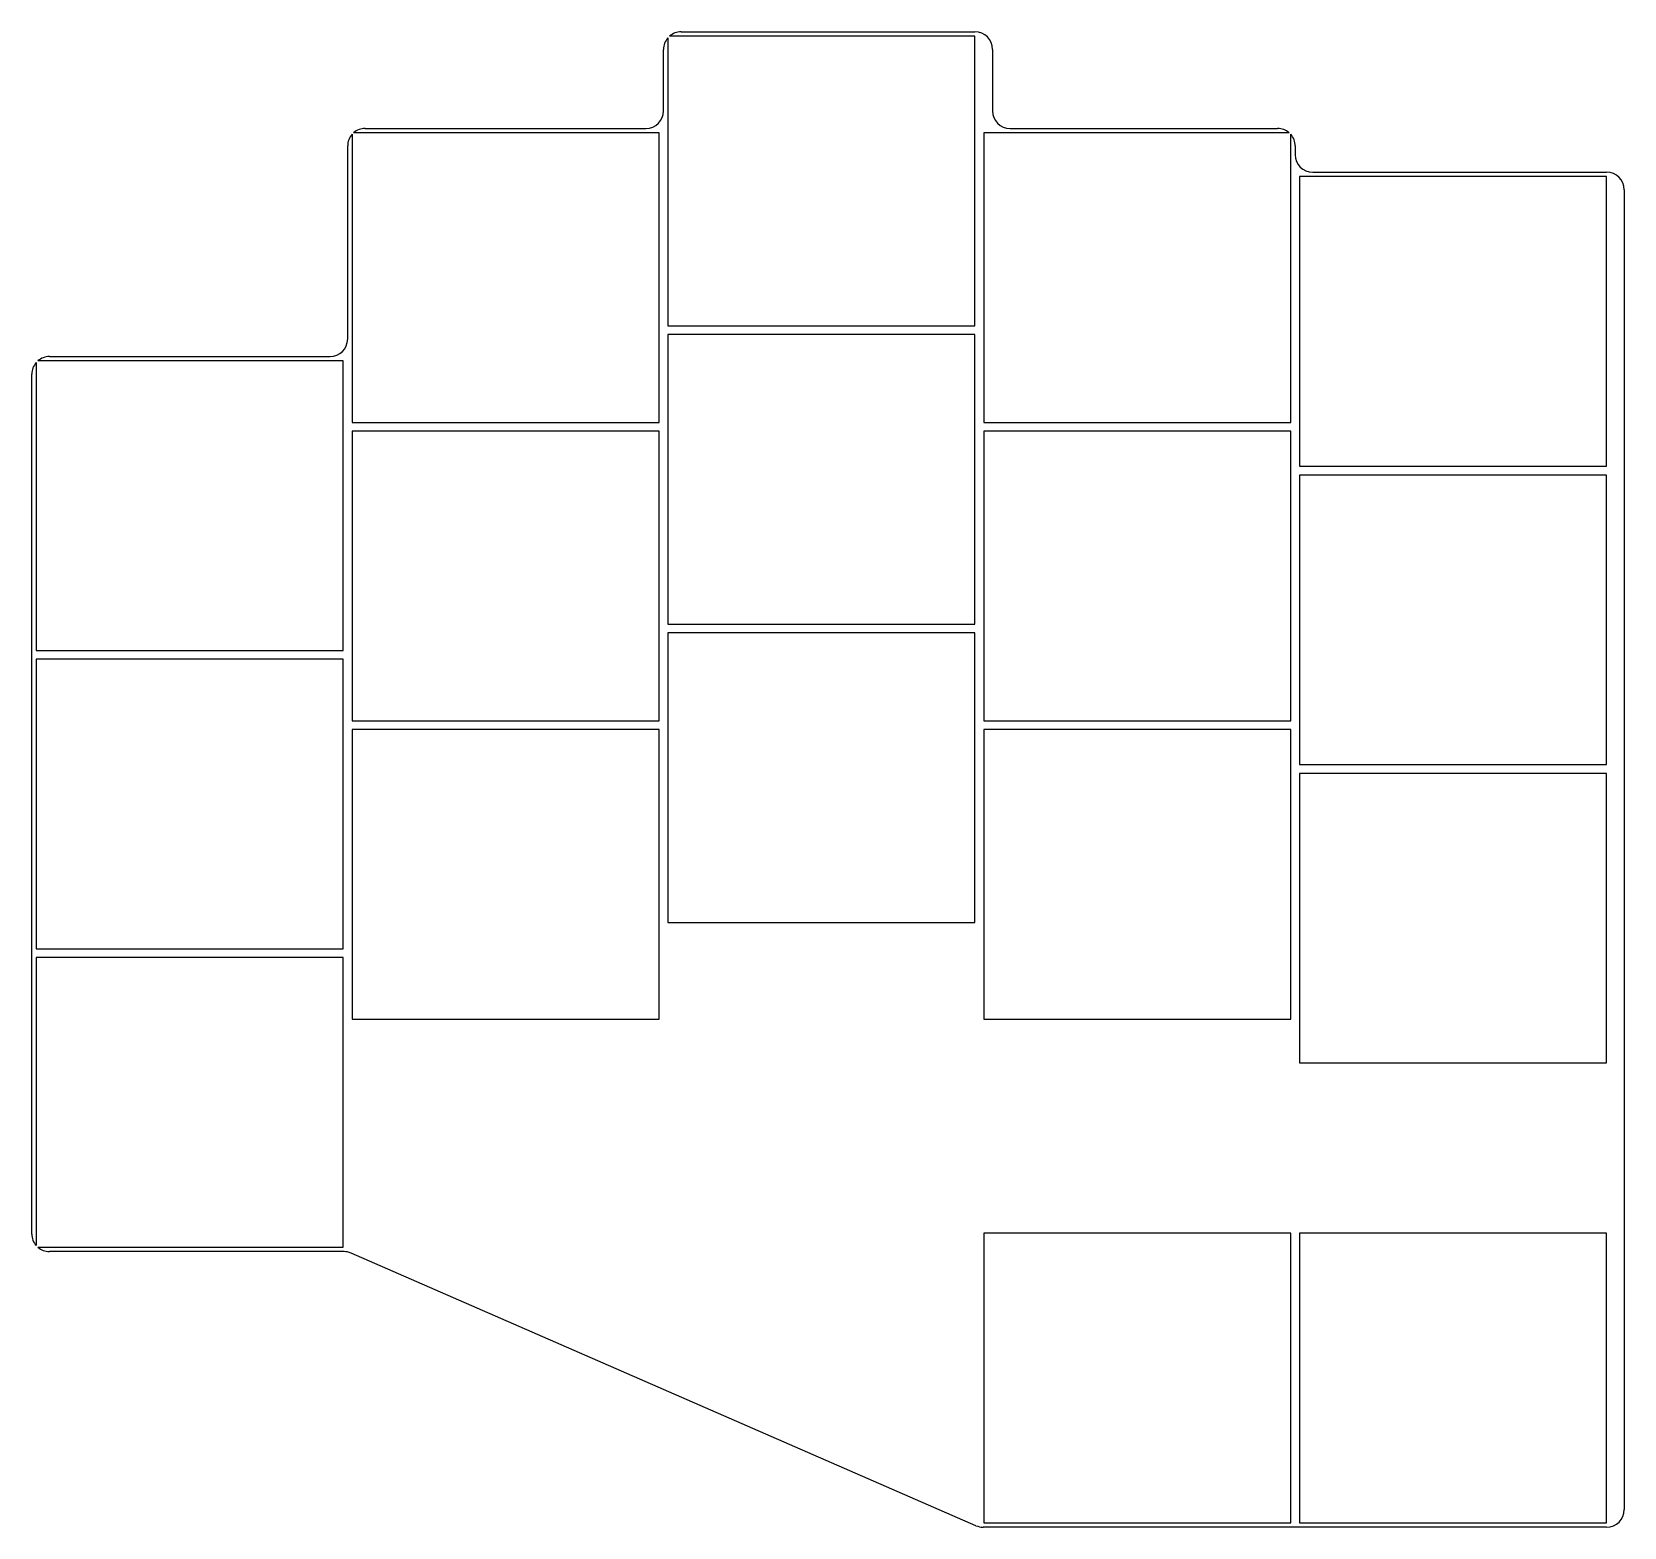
# Model space of a CAD drawing. Header units: millimetres. Extents: x 116 to 206.8, y -174.2 to -89.
import ezdxf

# ---------------------------------------------------------------- set-up
doc = ezdxf.new("R2010")
doc.units = ezdxf.units.MM

msp = doc.modelspace()

# ---------------------------------------------------------------- linework, layer by layer
for p, q in [((152.25, -89.339), (152.25, -105.75)), ((169.75, -89.25), (152.339, -89.25)), ((153, -89), (169.75, -89)), ((169.75, -105.75), (169.75, -89.25)), ((152, -93.5), (152, -90)), ((170.75, -90), (170.75, -93.5)), ((134.25, -94.839), (134.25, -111.25)), ((151.75, -94.75), (134.339, -94.75)), ((135, -94.5), (151, -94.5)), ((151.75, -111.25), (151.75, -94.75)), ((187.661, -94.75), (170.25, -94.75)), ((170.25, -94.75), (170.25, -111.25)), ((171.75, -94.5), (187, -94.5)), ((187.75, -111.25), (187.75, -94.839)), ((134, -106.5), (134, -95.5)), ((188, -95.5), (188, -96)), ((189, -97), (205.75, -97)), ((205.75, -97.25), (188.25, -97.25)), ((188.25, -97.25), (188.25, -113.75)), ((205.75, -113.75), (205.75, -97.25)), ((206.75, -98), (206.75, -173.2)), ((152.25, -105.75), (169.75, -105.75)), ((169.75, -106.25), (152.25, -106.25)), ((152.25, -106.25), (152.25, -122.75)), ((169.75, -122.75), (169.75, -106.25)), ((116.25, -107.839), (116.25, -124.25)), ((133.75, -107.75), (116.339, -107.75)), ((117, -107.5), (133, -107.5)), ((133.75, -124.25), (133.75, -107.75)), ((116, -157.5), (116, -108.5)), ((134.25, -111.25), (151.75, -111.25)), ((170.25, -111.25), (187.75, -111.25)), ((151.75, -111.75), (134.25, -111.75)), ((134.25, -111.75), (134.25, -128.25)), ((151.75, -128.25), (151.75, -111.75)), ((187.75, -111.75), (170.25, -111.75)), ((170.25, -111.75), (170.25, -128.25)), ((187.75, -128.25), (187.75, -111.75)), ((188.25, -113.75), (205.75, -113.75)), ((205.75, -114.25), (188.25, -114.25)), ((188.25, -114.25), (188.25, -130.75)), ((205.75, -130.75), (205.75, -114.25)), ((152.25, -122.75), (169.75, -122.75)), ((169.75, -123.25), (152.25, -123.25)), ((152.25, -123.25), (152.25, -139.75)), ((169.75, -139.75), (169.75, -123.25)), ((116.25, -124.25), (133.75, -124.25)), ((133.75, -124.75), (116.25, -124.75)), ((116.25, -124.75), (116.25, -141.25)), ((133.75, -141.25), (133.75, -124.75)), ((134.25, -128.25), (151.75, -128.25)), ((151.75, -128.75), (134.25, -128.75)), ((134.25, -128.75), (134.25, -145.25)), ((151.75, -145.25), (151.75, -128.75)), ((170.25, -128.25), (187.75, -128.25)), ((187.75, -128.75), (170.25, -128.75)), ((170.25, -128.75), (170.25, -145.25)), ((187.75, -145.25), (187.75, -128.75)), ((188.25, -130.75), (205.75, -130.75)), ((205.75, -131.25), (188.25, -131.25)), ((188.25, -131.25), (188.25, -147.75)), ((205.75, -147.75), (205.75, -131.25)), ((152.25, -139.75), (169.75, -139.75)), ((116.25, -141.25), (133.75, -141.25)), ((133.75, -141.75), (116.25, -141.75)), ((116.25, -141.75), (116.25, -158.161)), ((133.75, -158.25), (133.75, -141.75)), ((134.25, -145.25), (151.75, -145.25)), ((170.25, -145.25), (187.75, -145.25)), ((188.25, -147.75), (205.75, -147.75)), ((187.75, -157.45), (170.25, -157.45)), ((170.25, -157.45), (170.25, -173.95)), ((187.75, -173.95), (187.75, -157.45)), ((205.75, -157.45), (188.25, -157.45)), ((188.25, -157.45), (188.25, -173.95)), ((205.75, -173.95), (205.75, -157.45)), ((116.339, -158.25), (133.75, -158.25)), ((133.791, -158.5), (117, -158.5)), ((169.809, -174.117), (134.191, -158.583)), ((205.75, -174.2), (170.209, -174.2)), ((170.25, -173.95), (187.75, -173.95)), ((188.25, -173.95), (205.75, -173.95))]:
    msp.add_line(p, q)
for centre, start, end in [((153, -90), 138.59038, 180), ((153, -90), 90, 131.40962), ((169.75, -90), 0, 90), ((151, -93.5), 270, 0), ((171.75, -93.5), 180, 270), ((135, -95.5), 138.59038, 180), ((135, -95.5), 90, 131.40962), ((187, -95.5), 48.59038, 90), ((187, -95.5), 0, 41.40962), ((189, -96), 180, 270), ((205.75, -98), 0, 90), ((133, -106.5), 270, 0), ((117, -108.5), 138.59038, 180), ((117, -108.5), 90, 131.40962), ((117, -157.5), 180, 221.40962), ((117, -157.5), 228.59038, 270), ((133.791, -159.5), 66.43745, 90), ((205.75, -173.2), 270, 0), ((170.209, -173.2), 246.43745, 270)]:
    msp.add_arc(centre, 1, start, end)

doc.saveas('drawing.dxf')
